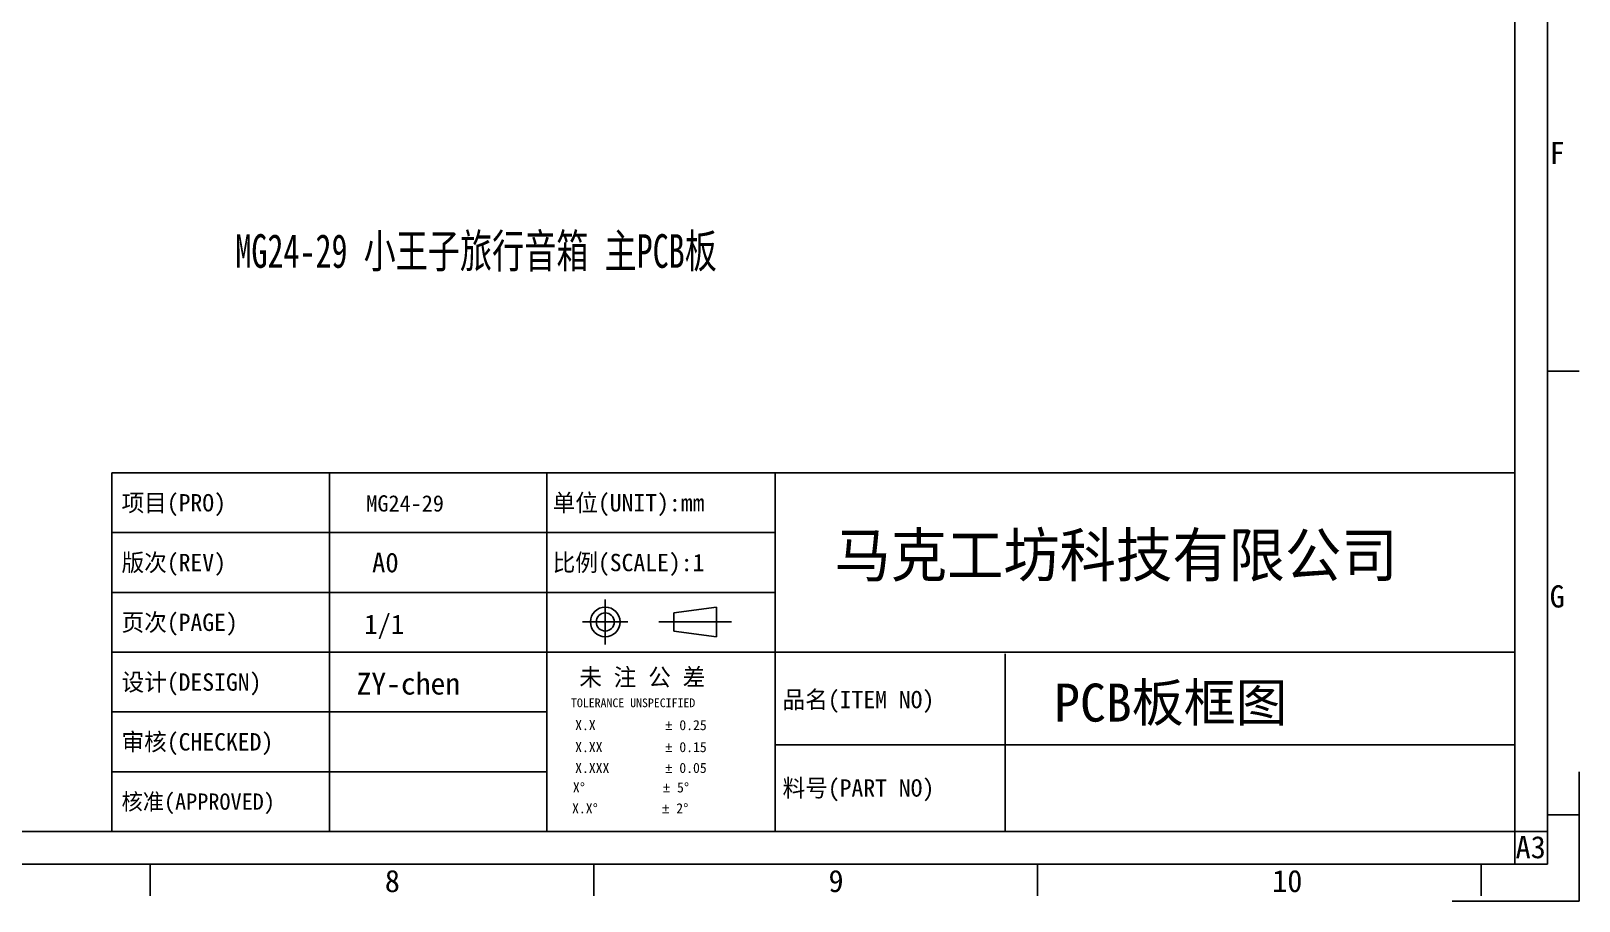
# Model space of a CAD drawing. Header units: millimetres. Extents: x 0 to 420, y 0 to 297.
# Drawn here: x 277.6 to 420, y 0 to 80.1 of the extents above; entities that cross this region are included whole.
import ezdxf

# ---------------------------------------------------------------- set-up
doc = ezdxf.new("R2010")
doc.units = ezdxf.units.MM
doc.header["$LTSCALE"] = 23.1
doc.layers.get('0').update_dxf_attribs({"linetype": 'CONTINUOUS'})
doc.styles.get("Standard").update_dxf_attribs({"font": 'txt', "width": 0.7})
doc.styles.add('TEXTSTYLE_2', font='txt')
doc.styles.add('TEXTSTYLE_3', font='gdt')
doc.styles.add('TEXTSTYLE_4', font='txt', dxfattribs={"width": 0.996})

msp = doc.modelspace()

# ---------------------------------------------------------------- linework, layer by layer
at = {"color": 7, "linetype": 'Continuous'}
for p, q in [((414.0847369154, 293.5978094107), (414.0847369154, 3.3990892605)), ((417.0847369154, 293.5978094107), (417.0847369154, 3.3990892605)), ((417.0847369154, 48.7517348147), (419.9995711368, 48.7517348147)), ((285.0558452961, 39.3990892605), (414.0847369154, 39.3990892605)), ((285.0558452961, 39.3990892605), (285.0558452961, 6.399089260499999)), ((305.0885239684, 39.3990892605), (305.0885239684, 6.399089260499999)), ((325.057242159, 39.3990892605), (325.057242159, 6.399089260499999)), ((346.0675434282, 39.3990892605), (346.0675434282, 6.399089260499999)), ((285.0558452961, 33.8990892605), (346.0675434282, 33.8990892605)), ((285.0558452961, 28.3990892605), (346.0675434282, 28.3990892605)), ((330.4362943475, 27.761890698), (330.4362943475, 23.59784181030001)), ((332.5183187914, 25.6798662541), (328.3542699037, 25.6798662541)), ((335.3511460629, 25.6798662541), (342.0494424421, 25.6798662541)), ((336.7555497281, 26.5135088414), (340.6730300441, 27.0440086697)), ((336.7555497281, 24.8462236668), (336.7555497281, 26.5135088414)), ((340.6730300441, 24.3157238385), (340.6730300441, 27.0440086697)), ((336.7555497281, 24.8462236668), (340.6730300441, 24.3157238385)), ((285.0558452961, 22.8990892605), (414.0847369154, 22.8990892605)), ((367.2222096915001, 22.7450394671), (367.2222096915001, 6.399089260499999)), ((285.0558452961, 17.3990892605), (325.057242159, 17.3990892605)), ((414.0847369154, 14.3720643638), (346.0675434282, 14.3720643638)), ((285.0558452961, 11.8990892605), (325.057242159, 11.8990892605)), ((419.9995711368, 11.9006890729), (419.9995711368, -0.0015506644)), ((417.0847369154, 7.944055715299998), (419.9995711368, 7.944055715299998)), ((417.0847369154, 6.399089260499999), (2.914405358199998, 6.399089260499999)), ((417.0847369154, 3.3990892605), (2.914405358199998, 3.3990892605)), ((288.5681590535, 3.3990892605), (288.5681590535, 0.4842550392)), ((329.3758381529, 3.3990892605), (329.3758381529, 0.4842550392)), ((370.1835172522, 3.3990892605), (370.1835172522, 0.4842550392)), ((410.9911963515, 3.3990892605), (410.9911963515, 0.4842550392)), ((419.9995711368, -0.0015506644), (408.3402342512996, -0.0015506644))]:
    msp.add_line(p, q, dxfattribs=at)
for radius in [1.364142415599999, 0.8336425873000001]:
    msp.add_circle((330.4362943475, 25.6798662541), radius, dxfattribs=at)

# ---------------------------------------------------------------- texts
at = {"color": 7, "linetype": 'Continuous', "attachment_point": 1, "line_spacing_factor": 0.9}
for s, insert, char_height, width, style in [('F', (417.2973476066001, 69.8599192863), 2.0422918798, 2.0422918798, 'TEXTSTYLE_2'), ('项目(PRO)', (285.9497361421, 37.4483967421), 1.6, 11.2, 'TEXTSTYLE_2'), ('单位(UNIT):mm', (325.601133005, 37.4483967421), 1.6, 17.6, 'TEXTSTYLE_2'), ('版次(REV)', (285.9497361421, 31.9483967421), 1.6, 11.2, 'TEXTSTYLE_2'), ('比例(SCALE):1', (325.601133005, 31.9483967421), 1.6, 17.6, 'TEXTSTYLE_2'), ('G', (417.2973476066001, 29.052240187), 2.0422918798, 2.0422918798, 'TEXTSTYLE_2'), ('页次(PAGE) ', (285.9497361421, 26.4483967421), 1.6, 14.4, 'TEXTSTYLE_2'), ('未 注 公 差', (328.0457421677, 21.4021123933), 1.6, 11.2, 'TEXTSTYLE_2'), ('设计(DESIGN)', (285.9497361421, 20.9483967421), 1.6, 16, 'TEXTSTYLE_2'), ('TOLERANCE UNSPECIFIED', (327.2848279571, 18.6384505907), 0.8, 16.8, 'TEXTSTYLE_2'), ('品名(ITEM NO)', (346.7462255262, 19.3366517293), 1.6, 17.6, 'TEXTSTYLE_2'), ('审核(CHECKED)', (285.9497361421, 15.4483967421), 1.6, 17.6, 'TEXTSTYLE_2'), ('X.X  ', (327.669822875, 16.6511664969), 0.9245332204000001, 4.622666102, 'TEXTSTYLE_2'), ('{\\fgdt;`}\\ftxt; 0.25', (335.9431246658, 16.6511664969), 0.9245332204000001, 5.701288192499997, 'TEXTSTYLE_3'), ('X.XX  ', (327.669822875, 14.6275819662), 0.9245332204000001, 5.5471993224, 'TEXTSTYLE_2'), ('{\\fgdt;`}\\ftxt; 0.15', (335.9431246658, 14.6275819662), 0.9245332204000001, 5.701288192499997, 'TEXTSTYLE_3'), ('X.XXX   ', (327.669822875, 12.7138245491), 0.9245332204000001, 7.396265763200001, 'TEXTSTYLE_2'), ('{\\fgdt;`}\\ftxt; 0.05', (335.9431246658, 12.7138245491), 0.9245332204000001, 5.701288192499997, 'TEXTSTYLE_3'), ('料号(PART NO)', (346.7462255262, 11.2036636467), 1.6, 17.6, 'TEXTSTYLE_2'), ('核准(APPROVED)', (285.9497361421, 9.898396742100001), 1.5, 18, 'TEXTSTYLE_2'), ('X\\fgdt;{\\fgdt;~}', (327.4591826137, 10.9184463421), 0.9245332204000001, 1.540888700699998, 'TEXTSTYLE_2'), ('{\\fgdt;`}\\ftxt; 5\\fgdt;{\\fgdt;~}', (335.7324844045, 10.9184463421), 0.9245332204000001, 3.544044011499996, 'TEXTSTYLE_3'), ('X.X\\fgdt;{\\fgdt;~}', (327.3862987954, 8.994561649499998), 0.9245332204000001, 3.389955141499996, 'TEXTSTYLE_2'), ('{\\fgdt;`}\\ftxt; 2\\fgdt;{\\fgdt;~}', (335.6596005861, 8.994561649499998), 0.9245332204000001, 3.544044011499996, 'TEXTSTYLE_3'), ('A3', (414.1625759532, 5.9784448054), 2.0422918798, 4.0845837597, 'TEXTSTYLE_2'), ('8', (310.1624716537, 2.865803164599998), 2.0422918798, 2.0422918798, 'TEXTSTYLE_2'), ('9', (350.9701507531, 2.865803164599998), 2.0422918798, 2.0422918798, 'TEXTSTYLE_2'), ('10', (391.7778298524, 2.865803164599998), 2.0422918798, 4.0845837597, 'TEXTSTYLE_2')]:
    msp.add_mtext(s, dxfattribs=dict(at, insert=insert, char_height=char_height, width=width, style=style))
at = {"insert": (296.4170419888457, 61.36358202068677), "char_height": 3.095034849013726, "attachment_point": 1}
msp.add_mtext_dynamic_manual_height_columns('{\\fSimSun|b0|i0|c134|p2;MG24-29 小王子旅行音箱 主PCB板}', width=50.71456764572324, gutter_width=1, heights=[0], dxfattribs=at)
at = {"color": 3, "linetype": 'Continuous', "attachment_point": 1}
for s, insert, char_height, width, line_spacing_factor, style in [('MG24-29', (308.4590622104, 37.3401609413), 1.5, 10.5, 0.9, 'TEXTSTYLE_2'), ('马克工坊科技有限公司', (351.5164119791728, 33.8368386667411), 4, 69.4606709338604, 0.8433732, 'TEXTSTYLE_4'), ('A0', (308.9881915353, 32.04908926050001), 1.8, 3.6, 0.9, 'TEXTSTYLE_2'), ('1/1', (308.2681915353, 26.3590892605), 1.8, 5.4, 0.9, 'TEXTSTYLE_2'), ('ZY-chen', (307.5639613235, 21.0019417782), 2, 14, 0.9, 'TEXTSTYLE_2')]:
    msp.add_mtext(s, dxfattribs=dict(at, insert=insert, char_height=char_height, width=width, line_spacing_factor=line_spacing_factor, style=style))
at = {"color": 5, "linetype": 'Continuous', "insert": (371.7179164547, 20.01254684862897), "char_height": 3.5, "width": 26.16356316519307, "attachment_point": 1, "line_spacing_factor": 1.0000002, "style": 'TEXTSTYLE_2'}
msp.add_mtext('{\\fSimSun|b0|i0|c134|p2;PCB板框图}', dxfattribs=at)

doc.saveas('drawing.dxf')
